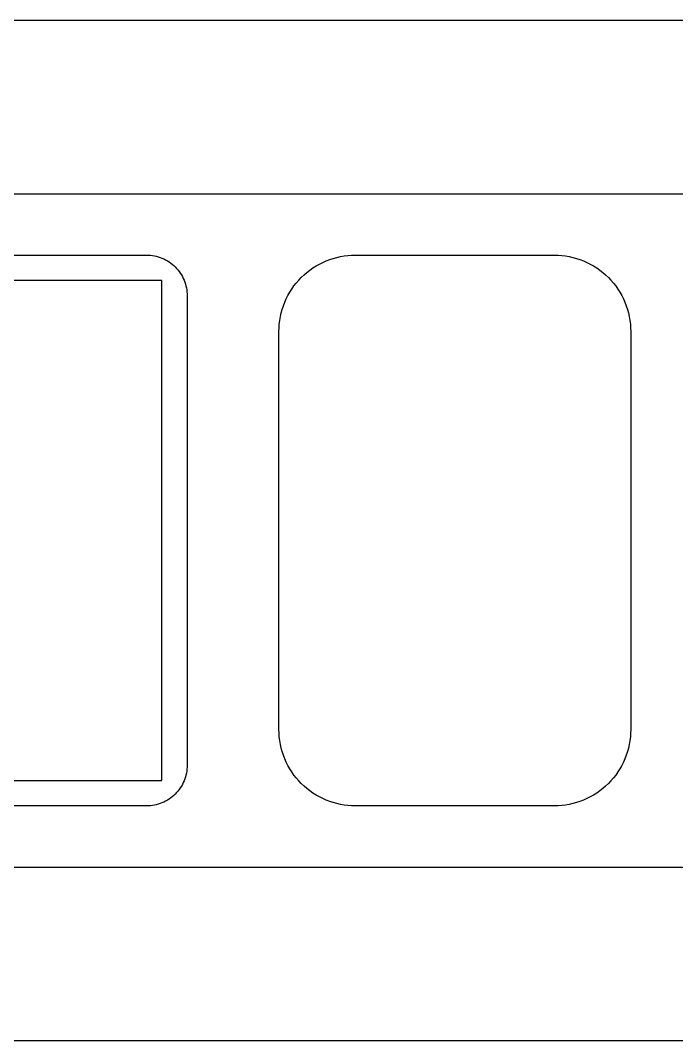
# Model space of a CAD drawing. Header units: millimetres. Extents: x 4.2 to 99.2, y -10 to 10.
# Drawn here: x 29.48 to 42.35, y -10 to 10 of the extents above; entities that cross this region are included whole.
import ezdxf

# ---------------------------------------------------------------- set-up
doc = ezdxf.new("R2010")
doc.units = ezdxf.units.MM
doc.layers.add('REF', color=8, linetype='Continuous')

msp = doc.modelspace()

# ---------------------------------------------------------------- linework, layer by layer
at = {"layer": 'REF'}
for points in [[(4.2, -10), (97.2, -10), (99.2, -8), (99.2, 8), (97.2, 10), (4.2, 10), (4.2, -10)], [(4.2, 6.6), (97.2, 6.6)], [(39.95, -5.4), (36.05, -5.4), (35.976, -5.398), (35.903, -5.393), (35.83, -5.384), (35.757, -5.371), (35.686, -5.355), (35.615, -5.335), (35.545, -5.312), (35.476, -5.286), (35.409, -5.256), (35.343, -5.223), (35.279, -5.187), (35.217, -5.147), (35.156, -5.105), (35.098, -5.06), (35.043, -5.011), (34.989, -4.961), (34.939, -4.907), (34.89, -4.852), (34.845, -4.794), (34.803, -4.733), (34.763, -4.671), (34.727, -4.607), (34.694, -4.541), (34.664, -4.474), (34.638, -4.405), (34.615, -4.335), (34.595, -4.264), (34.579, -4.193), (34.566, -4.12), (34.557, -4.047), (34.552, -3.974), (34.55, -3.9), (34.55, 3.9), (34.552, 3.974), (34.557, 4.047), (34.566, 4.12), (34.579, 4.193), (34.595, 4.264), (34.615, 4.335), (34.638, 4.405), (34.664, 4.474), (34.694, 4.541), (34.727, 4.607), (34.763, 4.671), (34.803, 4.733), (34.845, 4.794), (34.89, 4.852), (34.939, 4.907), (34.989, 4.961), (35.043, 5.011), (35.098, 5.06), (35.156, 5.105), (35.217, 5.147), (35.279, 5.187), (35.343, 5.223), (35.409, 5.256), (35.476, 5.286), (35.545, 5.312), (35.615, 5.335), (35.686, 5.355), (35.757, 5.371), (35.83, 5.384), (35.903, 5.393), (35.976, 5.398), (36.05, 5.4), (39.95, 5.4), (40.024, 5.398), (40.097, 5.393), (40.17, 5.384), (40.243, 5.371), (40.314, 5.355), (40.385, 5.335), (40.455, 5.312), (40.524, 5.286), (40.591, 5.256), (40.657, 5.223), (40.721, 5.187), (40.783, 5.147), (40.844, 5.105), (40.902, 5.06), (40.957, 5.011), (41.011, 4.961), (41.061, 4.907), (41.11, 4.852), (41.155, 4.794), (41.197, 4.733), (41.237, 4.671), (41.273, 4.607), (41.306, 4.541), (41.336, 4.474), (41.362, 4.405), (41.385, 4.335), (41.405, 4.264), (41.421, 4.193), (41.434, 4.12), (41.443, 4.047), (41.448, 3.974), (41.45, 3.9), (41.45, -3.9), (41.448, -3.974), (41.443, -4.047), (41.434, -4.12), (41.421, -4.193), (41.405, -4.264), (41.385, -4.335), (41.362, -4.405), (41.336, -4.474), (41.306, -4.541), (41.273, -4.607), (41.237, -4.671), (41.197, -4.733), (41.155, -4.794), (41.11, -4.852), (41.061, -4.907), (41.011, -4.961), (40.957, -5.011), (40.902, -5.06), (40.844, -5.105), (40.783, -5.147), (40.721, -5.187), (40.657, -5.223), (40.591, -5.256), (40.524, -5.286), (40.455, -5.312), (40.385, -5.335), (40.314, -5.355), (40.243, -5.371), (40.17, -5.384), (40.097, -5.393), (40.024, -5.398), (39.95, -5.4)], [(13.79, 5.4), (31.95, 5.4), (31.989, 5.399), (32.028, 5.396), (32.067, 5.391), (32.106, 5.385), (32.144, 5.376), (32.182, 5.366), (32.22, 5.353), (32.256, 5.339), (32.292, 5.323), (32.327, 5.306), (32.361, 5.286), (32.394, 5.265), (32.427, 5.243), (32.458, 5.218), (32.487, 5.193), (32.516, 5.166), (32.543, 5.137), (32.568, 5.108), (32.593, 5.077), (32.615, 5.044), (32.636, 5.011), (32.656, 4.977), (32.673, 4.942), (32.689, 4.906), (32.703, 4.87), (32.716, 4.832), (32.726, 4.794), (32.735, 4.756), (32.741, 4.717), (32.746, 4.678), (32.749, 4.639), (32.75, 4.6), (32.75, -4.6), (32.749, -4.639), (32.746, -4.678), (32.741, -4.717), (32.735, -4.756), (32.726, -4.794), (32.716, -4.832), (32.703, -4.87), (32.689, -4.906), (32.673, -4.942), (32.656, -4.977), (32.636, -5.011), (32.615, -5.044), (32.593, -5.077), (32.568, -5.108), (32.543, -5.137), (32.516, -5.166), (32.487, -5.193), (32.458, -5.218), (32.427, -5.243), (32.394, -5.265), (32.361, -5.286), (32.327, -5.306), (32.292, -5.323), (32.256, -5.339), (32.22, -5.353), (32.182, -5.366), (32.144, -5.376), (32.106, -5.385), (32.067, -5.391), (32.028, -5.396), (31.989, -5.399), (31.95, -5.4)], [(32.25, -4.9), (32.25, 4.9), (13.49, 4.9), (13.49, -4.9), (32.25, -4.9)], [(31.95, -5.4), (13.79, -5.4)], [(4.2, -6.6), (97.2, -6.6)]]:
    msp.add_lwpolyline(points, dxfattribs=at)

doc.saveas('drawing.dxf')
